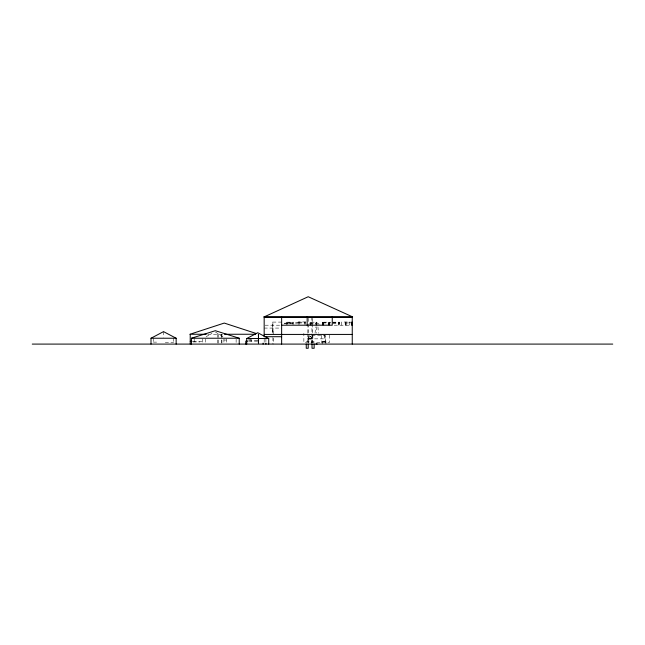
<?xml version="1.0" encoding="UTF-8"?>
<svg xmlns="http://www.w3.org/2000/svg" width="645" height="645" viewBox="0 0 645 645"><rect width="100%" height="100%" fill="white"/><g stroke="black" fill="none" stroke-linecap="round" stroke-linejoin="round"><path stroke-width="0.48" stroke-dasharray="3.23 2.42" d="M257.936 339.955L258.226 340.076M258.226 340.246L258.951 340.036L258.581 340.286M272.908 328.071L272.9 332.868L272.9 322.089M257.895 340.221L258.105 339.915M293.539 324.467L293.539 322.169L286.703 322.169L286.703 322.992L293.539 322.992M307.818 333.796L307.738 341.584L308.213 341.592L308.262 333.788M307.826 332.82L307.891 326.128M308.27 332.804L308.431 317.138M286.703 322.169L286.703 324.467L286.711 322.169L286.703 322.992L292.822 322.992L292.822 324.467M315.083 333.191L315.55 326.886M308.213 342.285L308.213 338.681L309.108 337.117L310.342 336.432L312.462 338.673L311.462 338.577M308.77 338.577L307.778 338.738L309.165 338.552M206.142 336.795L212.044 333.07M308.1 338.875L312.132 338.875M316.751 323.975L318.775 323.669L319.106 325.08M308.939 338.52L310.721 338.504M309.503 338.504L310.116 338.496M311.97 333.836L312.051 341.592L312.494 341.584L312.244 317.34M312.019 341.592L314.147 341.592M305.867 321.928L298.111 321.928L298.111 324.387M281.639 322.089L272.448 322.089L272.448 334.424M272.448 322.169L272.9 322.169M332.747 322.169L339.423 322.169L339.423 325.201M352.025 322.169L345.148 322.169L345.148 325.201M322.661 322.298L330.651 322.298L330.651 324.233M332.651 322.323L339.334 322.323L339.334 325.354L338.552 325.354L338.552 323.137M298.377 322.992L305.424 322.992M309.939 322.992L316.929 322.992M322.516 322.992L329.635 322.992M332.747 322.992L339.423 322.992M345.148 322.992L351.243 322.992M332.651 323.137L339.334 323.137M309.939 323.814L316.695 323.814M265.087 325.201L280.672 325.201M334.247 325.201L350.251 325.201M264.168 328.071L281.639 328.071M207.827 334.255L222.767 334.255M258.137 335.61L258.621 335.61L258.621 344.091M258.137 335.851L258.621 335.851M307.778 338.738L312.019 338.681L312.019 342.285M308.939 338.843L325.483 338.843M248.47 339.649L251.09 339.649M223.928 340.044L226.371 340.044M248.631 340.77L258.056 340.77L258.056 342.431M258.54 340.963L258.871 338.165M248.696 341.141L258.379 341.141M193.105 341.342L202.683 341.342M322.371 341.423L326.144 341.423M306.246 341.592L308.213 341.592M322.661 341.713L325.943 341.713M193.145 341.955L199.934 341.955M153.389 342.124L156.751 342.124M165.273 342.616L173.666 342.616M310.608 338.536L311.293 338.52M311.067 338.552L311.777 338.552M311.761 338.609L312.019 338.681A3.701 3.701 0 0 0 310.116 336.303A4.184 4.184 0 0 0 308.213 338.681M215.414 332.006L223.001 336.795M324.862 335.158L325.612 342.947M324.524 335.166L325.282 342.979M317.953 326.886L318.42 333.191M311.801 317.138L311.962 332.86M349.784 325.201L349.784 322.008L341.568 322.008L341.568 325.201M346.043 322.992L346.043 325.201M345.93 322.992L345.93 325.201M345.26 322.169L345.26 325.201M338.641 322.992L338.641 325.201M329.635 325.201L329.635 322.169L322.516 322.169L322.516 325.201M329.498 322.169L329.498 325.201M329.458 335.126L329.458 342.487L303.86 342.487L303.86 333.288M329.272 322.169L329.272 325.201M328.861 322.992L328.861 325.201M328.716 322.992L328.716 325.201M328.499 322.992L328.499 325.201M325.943 341.423L325.943 344.003M325.483 342.342L325.483 335.731L308.939 335.731L308.939 342.342M323.653 322.992L323.653 325.201M323.516 322.992L323.516 325.201M323.29 322.992L323.29 325.201M322.879 322.169L322.879 325.201M322.734 322.169L322.734 325.201M322.597 322.169L322.661 324.233M322.661 341.423L322.661 344.003M321.404 335.158L321.404 343.1M316.929 325.201L316.929 322.169L309.939 322.169L309.939 325.201M316.703 322.169L316.703 325.201M316.751 326.717L316.751 333.191M316.147 322.992L316.147 325.201M315.921 322.992L315.921 325.201M312.881 335.158L312.881 343.1M311.6 344.091L311.6 338.964L308.608 338.964L308.608 342.382M310.946 322.992L310.946 325.201M310.721 322.992L310.721 325.201M310.164 322.169L310.164 325.201M305.424 324.467L305.424 322.169L298.377 322.169L298.377 324.467M304.505 322.169L304.505 324.467M299.175 322.169L299.175 324.467M287.444 322.952L287.444 324.467M273.351 331.385L273.351 334.424M273.351 338.238L273.351 344.091M272.9 337.488L272.9 344.091M265.917 338.52L265.917 342.737M264.168 339.085L264.168 343.084M258.54 334.255L258.54 343.108M258.427 334.255L258.379 343.108M258.258 334.255L258.266 343.108M258.202 334.255L258.137 344.091M251.09 338.52L251.09 344.091M236.126 339.206L236.126 344.091M226.371 338.923L226.371 342.471M223.928 338.923L223.928 344.091M221.92 334.255L221.92 343.108M221.509 334.255L221.509 343.108M218.316 334.255L218.316 344.091M217.365 334.255L217.365 343.108M205.699 338.923L205.699 342.366M202.772 338.923L202.772 342.366M194.185 338.23L194.185 342.858M173.666 338.23L173.666 343.108M163.532 331.635L163.532 337.287M153.389 338.23L153.389 343.108M298.804 322.919L282.994 323.242L298.804 322.919"/><path stroke-width="0.97" d="M316.042 344.091L316.59 343.535L317.147 344.091M151.003 344.091L151.003 338.23L163.532 331.635L176.149 338.23L176.149 344.091M246.729 344.091L246.729 338.52L257.726 332.739L268.723 338.52L268.723 344.091M264.168 316.889L308.213 296.732L352.622 316.889L263.797 316.889M191.436 344.091L191.436 338.23L215.325 330.692L239.222 338.23L239.222 344.091M352.251 317.195L264.168 317.195L264.168 336.706L281.639 336.706M281.639 325.201L332.248 325.201L332.248 316.889M206.311 334.255L189.969 334.255L224.258 323.072L256.637 333.634M224.331 334.255L255.42 334.255M264.168 334.424L352.251 334.424M151.003 338.23L176.149 338.23M191.436 338.23L239.222 338.23M246.729 338.52L268.723 338.52M247.728 341.141L245.785 341.141L245.785 344.091M190.227 341.342L192.145 341.342M32.25 344.091L612.75 344.091M352.251 316.889L352.251 344.091M352.025 322.169L352.025 325.201M351.912 322.169L351.912 325.201M314.147 344.091L314.147 348.268L312.019 348.268L312.019 344.091M308.213 344.091L308.213 348.268L306.246 348.268L306.246 344.091M307.165 316.889L307.165 325.201M281.639 316.889L281.639 344.091M265.917 343.148L265.917 344.091M263.096 343.148L263.096 344.091M190.227 334.255L190.227 344.091"/></g></svg>
